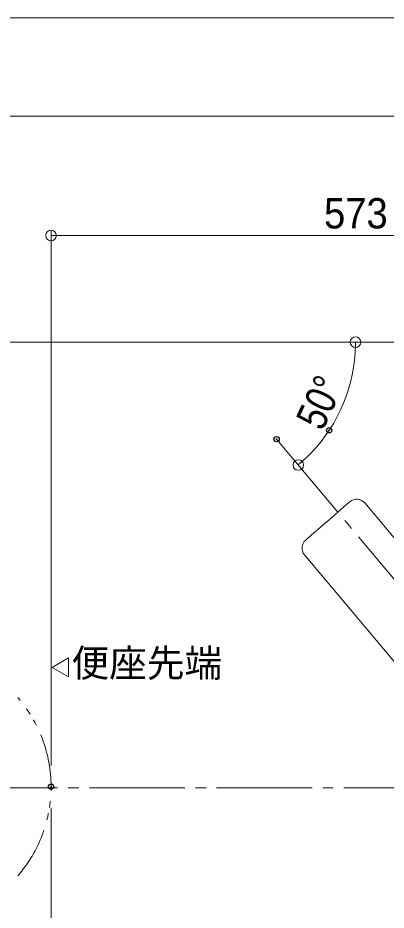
# Model space of a CAD drawing. Units: millimetres, scale not verified. Extents: x -2000 to 2000, y -1385 to 1385.
# Drawn here: x -1280 to -933, y 544 to 1385 of the extents above; entities that cross this region are included whole.
import ezdxf
from ezdxf.enums import TextEntityAlignment as Align

# ---------------------------------------------------------------- set-up
doc = ezdxf.new("R2010")
doc.units = ezdxf.units.MM
doc.header["$LTSCALE"] = 10
doc.header["$PDMODE"] = 32
doc.header["$PDSIZE"] = 5
doc.linetypes.add('CHAIN2', pattern=[12, 9, -1, 1, -1])
doc.linetypes.add('DOUBLE_CHAIN1', pattern=[8.8, 5, -1, 0.6, -0.6, 0.6, -1])
for name, color, linetype, lineweight in [('0-1_green_continue', 4, 'Continuous', 9), ('0-2_09寸法A', 3, 'Continuous', 9), ('0-3_0', 7, 'Continuous', 9), ('0-5_YEL_SSP', 2, 'DOUBLE_CHAIN1', 9), ('0-6_zumenwaku', 6, 'Continuous', 9), ('0-C_Center', 1, 'CHAIN2', 9), ('0-E_フレーム', 2, 'Continuous', 9)]:
    doc.layers.add(name, color=color, linetype=linetype, lineweight=lineweight)
doc.layers.add('0-4_Defpoints', color=7, linetype='Continuous')
doc.layers.add('0-D_SUNPO', color=7, linetype='Continuous')
doc.styles.add('Arial', font='')
doc.styles.add('ＭＳ Ｐゴシック', font='')
doc.styles.get('Arial').set_extended_font_data('Arial')
doc.styles.get('ＭＳ Ｐゴシック').set_extended_font_data('MS PGothic')

# ---------------------------------------------------------------- blocks, each defined once
blk = doc.blocks.new('_ORIGIN')
at = {"layer": '0-3_0', "color": 3}
blk.add_line((0, 0), (-10, 0), dxfattribs=at)
blk.add_circle((0, 0), 5, dxfattribs=at)

msp = doc.modelspace()

# ---------------------------------------------------------------- linework, layer by layer
at = {"layer": '0-1_green_continue'}
msp.add_line((-565.84, 1079.36), (-1955.39, 1079.36), dxfattribs=at)
at = {"layer": '0-2_09寸法A'}
for p, q in [((-1248.44, 680.52), (-1248.44, 1184.91)), ((-1238.44, 1179.91), (-685.63, 1179.91)), ((-1248.44, 640.52), (-1248.44, 465.51))]:
    msp.add_line(p, q, dxfattribs=at)
msp.add_arc((-1112.42, 1079.36), 151.03, 313.79436, 356.20594, dxfattribs=at)
at = {"layer": '0-3_0'}
for p, q in [((-1247.35, 772.93), (-1231.86, 781.88)), ((-1231.86, 763.99), (-1231.86, 781.88)), ((-1247.35, 772.93), (-1231.86, 763.99))]:
    msp.add_line(p, q, dxfattribs=at)
at = {"layer": '0-4_Defpoints'}
for p in [(-986.24, 996.37), (-1035.78, 988.02), (-1248.44, 660.52)]:
    msp.add_point(p, dxfattribs=at)
at = {"layer": '0-5_YEL_SSP'}
for start, end in [(0, 40.96448), (319.03552, 0)]:
    msp.add_arc((-1376.44, 660.52), 128, start, end, dxfattribs=at)
at = {"layer": '0-6_zumenwaku'}
msp.add_line((-1997.87, 1292.35), (1290.13, 1292.35), dxfattribs=at)
msp.add_lwpolyline([(-1999.87, -1385.03), (2000.13, -1385.03), (2000.13, 1384.97), (-1999.87, 1384.97)], close=True, dxfattribs=at)
at = {"layer": '0-C_Center'}
for p, q in [((-1035.78, 988.02), (-682.39, 566.87)), ((-762.36, 659.37), (-1975.05, 659.37))]:
    msp.add_line(p, q, dxfattribs=at)
at = {"layer": '0-E_フレーム'}
for p, q in [((-892.3, 855.92), (-952.65, 927.85)), ((-1009.49, 878.9), (-734.55, 551.25))]:
    msp.add_line(p, q, dxfattribs=at)
msp.add_lwpolyline([(-1008.39, 892.88), (-1008.35, 892.91), (-1008.08, 893.15), (-1007.53, 893.62), (-1006.72, 894.33), (-1005.65, 895.26), (-1004.33, 896.41), (-1002.77, 897.76), (-1000.99, 899.31), (-999, 901.04), (-996.82, 902.94), (-994.47, 904.98), (-991.98, 907.15), (-989.36, 909.42), (-986.63, 911.79), (-983.83, 914.22), (-980.98, 916.7), (-978.11, 919.2), (-975.23, 921.7), (-972.38, 924.18), (-969.59, 926.61), (-966.87, 928.97)], dxfattribs=at)
for centre, start, end in [((-960.31, 921.42), 40, 131), ((-1001.83, 885.33), 131, 219.92615)]:
    msp.add_arc(centre, 10, start, end, dxfattribs=at)

# ---------------------------------------------------------------- block references
at = {"layer": '0-2_09寸法A'}
for p, rotation in [((-1248.44, 1179.91), 180), ((-961.39, 1079.36), 88.10312), ((-1015.34, 963.67), 221.89718)]:
    msp.add_blockref('_ORIGIN', p, dxfattribs=dict(at, rotation=rotation))

# ---------------------------------------------------------------- texts
at = {"layer": '0-2_09寸法A', "color": 1, "style": 'Arial', "width": 0.9}
msp.add_text('573', height=28.59, dxfattribs=at).set_placement((-991.07, 1177.98), align=Align.BOTTOM_LEFT)
at = {"layer": '0-2_09寸法A', "color": 1, "style": 'Arial', "width": 0.8}
msp.add_text('50°', height=28.59, rotation=65, dxfattribs=at).set_placement((-984.75, 991.21), align=Align.BOTTOM_LEFT)
at = {"layer": '0-D_SUNPO', "style": 'ＭＳ Ｐゴシック'}
msp.add_text('便座先端', height=26.03, dxfattribs=at).set_placement((-1229.17, 756.23), align=Align.BOTTOM_LEFT)

doc.saveas('drawing.dxf')
